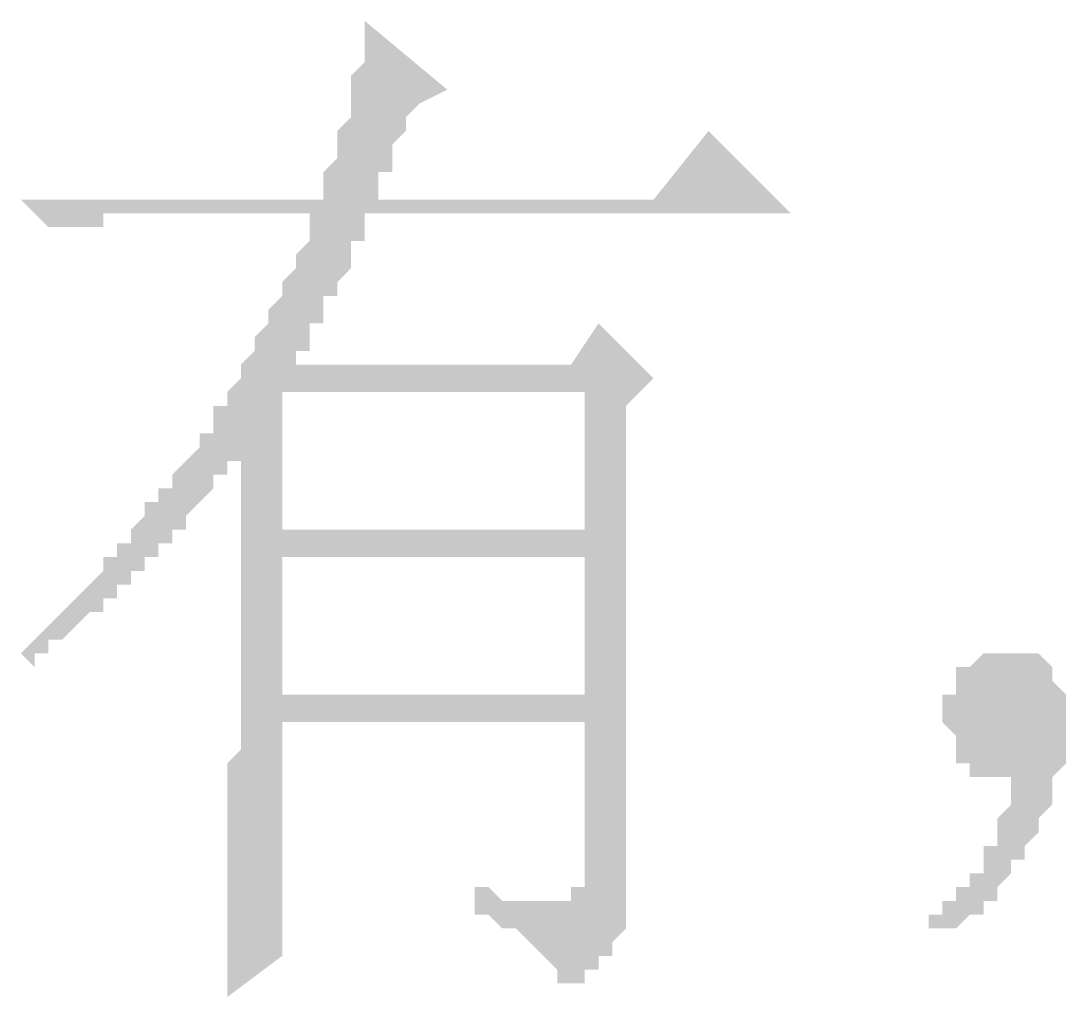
# Model space of a CAD drawing. Header units: millimetres. Extents: x 827 to 546581, y 88 to 2717140.
# Drawn here: x 546571.947 to 546575.164, y 2716389.557 to 2716392.563 of the extents above; entities that cross this region are included whole.
import ezdxf

# ---------------------------------------------------------------- set-up
doc = ezdxf.new("R2010")
doc.units = ezdxf.units.MM
doc.header["$MEASUREMENT"] = 0
doc.layers.add('PDF_TK', color=7, linetype='CONTINUOUS')

msp = doc.modelspace()

# ---------------------------------------------------------------- hatches: boundary and pattern name
at = {"layer": 'PDF_TK', "transparency": 33554559}
h = msp.add_hatch(color=256, dxfattribs=at)
h.paths.add_polyline_path([(546572.7513, 2716391.42), (546572.7513, 2716390.9967), (546573.6827, 2716390.9967), (546573.6827, 2716391.42)], flags=0)
h.paths.add_polyline_path([(546572.7513, 2716390.912), (546572.7513, 2716390.4887), (546573.6827, 2716390.4887), (546573.6827, 2716390.912)], flags=0)
h.paths.add_polyline_path([(546573.344, 2716389.896), (546573.344, 2716389.896), (546573.3864, 2716389.896), (546573.4287, 2716389.8537), (546573.4287, 2716389.8537), (546573.471, 2716389.8537), (546573.5134, 2716389.8537), (546573.5134, 2716389.8537), (546573.5557, 2716389.8537), (546573.5557, 2716389.8537), (546573.598, 2716389.8537), (546573.598, 2716389.8537), (546573.598, 2716389.8537), (546573.6404, 2716389.8537), (546573.6404, 2716389.896), (546573.6827, 2716389.896), (546573.6827, 2716389.9383), (546573.6827, 2716389.9383), (546573.6827, 2716389.9807), (546573.6827, 2716390.404), (546572.7513, 2716390.404), (546572.7513, 2716389.6843), (546572.582, 2716389.5573), (546572.582, 2716389.5996), (546572.582, 2716389.5996), (546572.582, 2716389.5996), (546572.582, 2716389.5996), (546572.582, 2716389.642), (546572.582, 2716389.642), (546572.582, 2716389.642), (546572.582, 2716389.6843), (546572.582, 2716389.6843), (546572.582, 2716389.7266), (546572.582, 2716389.7266), (546572.582, 2716389.7266), (546572.582, 2716389.769), (546572.582, 2716389.769), (546572.582, 2716389.8113), (546572.582, 2716389.8113), (546572.582, 2716389.8537), (546572.582, 2716389.896), (546572.582, 2716389.896), (546572.582, 2716389.9383), (546572.582, 2716389.9807), (546572.582, 2716389.9807), (546572.582, 2716390.023), (546572.582, 2716390.0653), (546572.582, 2716390.0653), (546572.582, 2716390.1077), (546572.582, 2716390.15), (546572.582, 2716390.1923), (546572.582, 2716390.2347), (546572.582, 2716390.2347), (546572.582, 2716390.277), (546572.6243, 2716390.3193), (546572.6243, 2716390.3617), (546572.6243, 2716390.404), (546572.6243, 2716390.4463), (546572.6243, 2716390.4887), (546572.6243, 2716390.531), (546572.6243, 2716390.5733), (546572.6243, 2716390.6157), (546572.6243, 2716390.658), (546572.6243, 2716390.7003), (546572.6243, 2716390.7427), (546572.6243, 2716390.8274), (546572.6243, 2716390.8697), (546572.6243, 2716390.912), (546572.6243, 2716390.9544), (546572.6243, 2716390.9967), (546572.6243, 2716391.0814), (546572.6243, 2716391.1237), (546572.6243, 2716391.166), (546572.6243, 2716391.2084), (546572.582, 2716391.2084), (546572.582, 2716391.166), (546572.5397, 2716391.166), (546572.5397, 2716391.1237), (546572.4973, 2716391.0814), (546572.4973, 2716391.0814), (546572.455, 2716391.039), (546572.455, 2716391.039), (546572.455, 2716390.9967), (546572.4127, 2716390.9967), (546572.4127, 2716390.9544), (546572.3703, 2716390.9544), (546572.3703, 2716390.912), (546572.328, 2716390.912), (546572.328, 2716390.8697), (546572.2857, 2716390.8697), (546572.2857, 2716390.8274), (546572.2433, 2716390.8274), (546572.2433, 2716390.785), (546572.201, 2716390.785), (546572.201, 2716390.7427), (546572.1587, 2716390.7427), (546572.1587, 2716390.7427), (546572.1163, 2716390.7003), (546572.1163, 2716390.7003), (546572.074, 2716390.658), (546572.074, 2716390.658), (546572.0317, 2716390.658), (546572.0317, 2716390.6157), (546571.9893, 2716390.6157), (546571.9893, 2716390.5733), (546571.947, 2716390.6157), (546571.9893, 2716390.658), (546571.9893, 2716390.658), (546572.0317, 2716390.7003), (546572.0317, 2716390.7003), (546572.074, 2716390.7427), (546572.074, 2716390.7427), (546572.1163, 2716390.785), (546572.1163, 2716390.785), (546572.1587, 2716390.8274), (546572.1587, 2716390.8274), (546572.201, 2716390.8697), (546572.201, 2716390.8697), (546572.201, 2716390.912), (546572.2433, 2716390.912), (546572.2433, 2716390.9544), (546572.2857, 2716390.9544), (546572.2857, 2716390.9967), (546572.328, 2716391.039), (546572.328, 2716391.039), (546572.328, 2716391.0814), (546572.3703, 2716391.0814), (546572.3703, 2716391.1237), (546572.4127, 2716391.1237), (546572.4127, 2716391.166), (546572.4127, 2716391.166), (546572.455, 2716391.2084), (546572.455, 2716391.2084), (546572.455, 2716391.2084), (546572.4973, 2716391.2507), (546572.4973, 2716391.2507), (546572.4973, 2716391.293), (546572.5397, 2716391.293), (546572.5397, 2716391.3354), (546572.5397, 2716391.3777), (546572.582, 2716391.3777), (546572.582, 2716391.42), (546572.582, 2716391.42), (546572.6243, 2716391.4624), (546572.6243, 2716391.5047), (546572.6243, 2716391.5047), (546572.6667, 2716391.547), (546572.6667, 2716391.547), (546572.6667, 2716391.5894), (546572.709, 2716391.6317), (546572.709, 2716391.6317), (546572.709, 2716391.674), (546572.7513, 2716391.7164), (546572.7513, 2716391.7164), (546572.7513, 2716391.7587), (546572.7937, 2716391.8011), (546572.7937, 2716391.8434), (546572.7937, 2716391.8434), (546572.836, 2716391.8857), (546572.836, 2716391.9281), (546572.836, 2716391.9704), (546572.2857, 2716391.9704), (546572.2433, 2716391.9704), (546572.2433, 2716391.9704), (546572.201, 2716391.9704), (546572.201, 2716391.9281), (546572.1587, 2716391.9281), (546572.1163, 2716391.9281), (546572.1163, 2716391.9281), (546572.074, 2716391.9281), (546572.074, 2716391.9281), (546572.0317, 2716391.9281), (546571.947, 2716392.0127), (546572.8784, 2716392.0127), (546572.8784, 2716392.0551), (546572.8784, 2716392.0974), (546572.9207, 2716392.1397), (546572.9207, 2716392.1821), (546572.9207, 2716392.2244), (546572.9207, 2716392.2244), (546572.963, 2716392.2667), (546572.963, 2716392.3091), (546572.963, 2716392.3514), (546572.963, 2716392.3514), (546572.963, 2716392.3937), (546573.0054, 2716392.4361), (546573.0054, 2716392.4361), (546573.0054, 2716392.4784), (546573.0054, 2716392.5207), (546573.0054, 2716392.5207), (546573.0054, 2716392.5631), (546573.2594, 2716392.3514), (546573.1747, 2716392.3091), (546573.1324, 2716392.2667), (546573.1324, 2716392.2667), (546573.1324, 2716392.2244), (546573.09, 2716392.1821), (546573.09, 2716392.1821), (546573.09, 2716392.1397), (546573.09, 2716392.0974), (546573.0477, 2716392.0974), (546573.0477, 2716392.0551), (546573.0477, 2716392.0127), (546573.0477, 2716392.0127), (546573.8944, 2716392.0127), (546574.0637, 2716392.2244), (546574.3177, 2716391.9704), (546573.0054, 2716391.9704), (546573.0054, 2716391.9281), (546573.0054, 2716391.8857), (546572.963, 2716391.8857), (546572.963, 2716391.8434), (546572.963, 2716391.8011), (546572.9207, 2716391.7587), (546572.9207, 2716391.7587), (546572.9207, 2716391.7164), (546572.8784, 2716391.7164), (546572.8784, 2716391.674), (546572.8784, 2716391.6317), (546572.836, 2716391.6317), (546572.836, 2716391.5894), (546572.836, 2716391.547), (546572.7937, 2716391.547), (546572.7937, 2716391.5047), (546572.7937, 2716391.5047), (546573.6404, 2716391.5047), (546573.7251, 2716391.6317), (546573.8944, 2716391.4624), (546573.8097, 2716391.3777), (546573.8097, 2716389.896), (546573.8097, 2716389.8537), (546573.8097, 2716389.8113), (546573.8097, 2716389.8113), (546573.8097, 2716389.769), (546573.8097, 2716389.769), (546573.7674, 2716389.7266), (546573.7674, 2716389.7266), (546573.7674, 2716389.6843), (546573.7251, 2716389.6843), (546573.7251, 2716389.642), (546573.6827, 2716389.642), (546573.6827, 2716389.5996), (546573.6404, 2716389.5996), (546573.598, 2716389.5996), (546573.598, 2716389.5573), (546573.598, 2716389.5996), (546573.598, 2716389.5996), (546573.598, 2716389.642), (546573.598, 2716389.642), (546573.5557, 2716389.6843), (546573.5557, 2716389.6843), (546573.5557, 2716389.6843), (546573.5134, 2716389.7266), (546573.5134, 2716389.7266), (546573.471, 2716389.769), (546573.471, 2716389.769), (546573.4287, 2716389.769), (546573.3864, 2716389.8113), (546573.344, 2716389.8113), (546573.344, 2716389.8113), (546573.344, 2716389.8113)], flags=0)
msp.add_hatch(color=256, dxfattribs=at).paths.add_polyline_path([(546574.9104, 2716389.9807), (546574.9104, 2716389.9807), (546574.9104, 2716390.023), (546574.9528, 2716390.023), (546574.9528, 2716390.0653), (546574.9528, 2716390.1077), (546574.9528, 2716390.1077), (546574.9951, 2716390.15), (546574.9951, 2716390.1923), (546574.9951, 2716390.2347), (546574.9528, 2716390.2347), (546574.9528, 2716390.2347), (546574.9104, 2716390.2347), (546574.8681, 2716390.2347), (546574.8681, 2716390.2347), (546574.8681, 2716390.277), (546574.8258, 2716390.277), (546574.8258, 2716390.3193), (546574.8258, 2716390.3193), (546574.8258, 2716390.3617), (546574.7834, 2716390.404), (546574.7834, 2716390.404), (546574.7834, 2716390.4463), (546574.7834, 2716390.4887), (546574.8258, 2716390.4887), (546574.8258, 2716390.531), (546574.8258, 2716390.5733), (546574.8681, 2716390.5733), (546574.8681, 2716390.5733), (546574.9104, 2716390.6157), (546574.9104, 2716390.6157), (546574.9528, 2716390.6157), (546574.9528, 2716390.6157), (546574.9951, 2716390.6157), (546574.9951, 2716390.6157), (546575.0374, 2716390.6157), (546575.0374, 2716390.6157), (546575.0798, 2716390.6157), (546575.1221, 2716390.5733), (546575.1221, 2716390.5733), (546575.1221, 2716390.531), (546575.1221, 2716390.531), (546575.1644, 2716390.4887), (546575.1644, 2716390.4463), (546575.1644, 2716390.4463), (546575.1644, 2716390.404), (546575.1644, 2716390.404), (546575.1644, 2716390.3617), (546575.1644, 2716390.3617), (546575.1644, 2716390.3193), (546575.1644, 2716390.277), (546575.1221, 2716390.2347), (546575.1221, 2716390.1923), (546575.1221, 2716390.1923), (546575.1221, 2716390.1923), (546575.1221, 2716390.15), (546575.0798, 2716390.1077), (546575.0798, 2716390.1077), (546575.0798, 2716390.0653), (546575.0798, 2716390.0653), (546575.0374, 2716390.023), (546575.0374, 2716389.9807), (546574.9951, 2716389.9807), (546574.9951, 2716389.9383), (546574.9528, 2716389.896), (546574.9528, 2716389.8537), (546574.9104, 2716389.8537), (546574.9104, 2716389.8113), (546574.8681, 2716389.8113), (546574.8681, 2716389.8113), (546574.8258, 2716389.769), (546574.8258, 2716389.769), (546574.8258, 2716389.769), (546574.7834, 2716389.769), (546574.7411, 2716389.769), (546574.7411, 2716389.769), (546574.7411, 2716389.8113), (546574.7834, 2716389.8113), (546574.7834, 2716389.8537), (546574.8258, 2716389.8537), (546574.8258, 2716389.896), (546574.8681, 2716389.896), (546574.8681, 2716389.9383), (546574.9104, 2716389.9383)])

doc.saveas('drawing.dxf')
